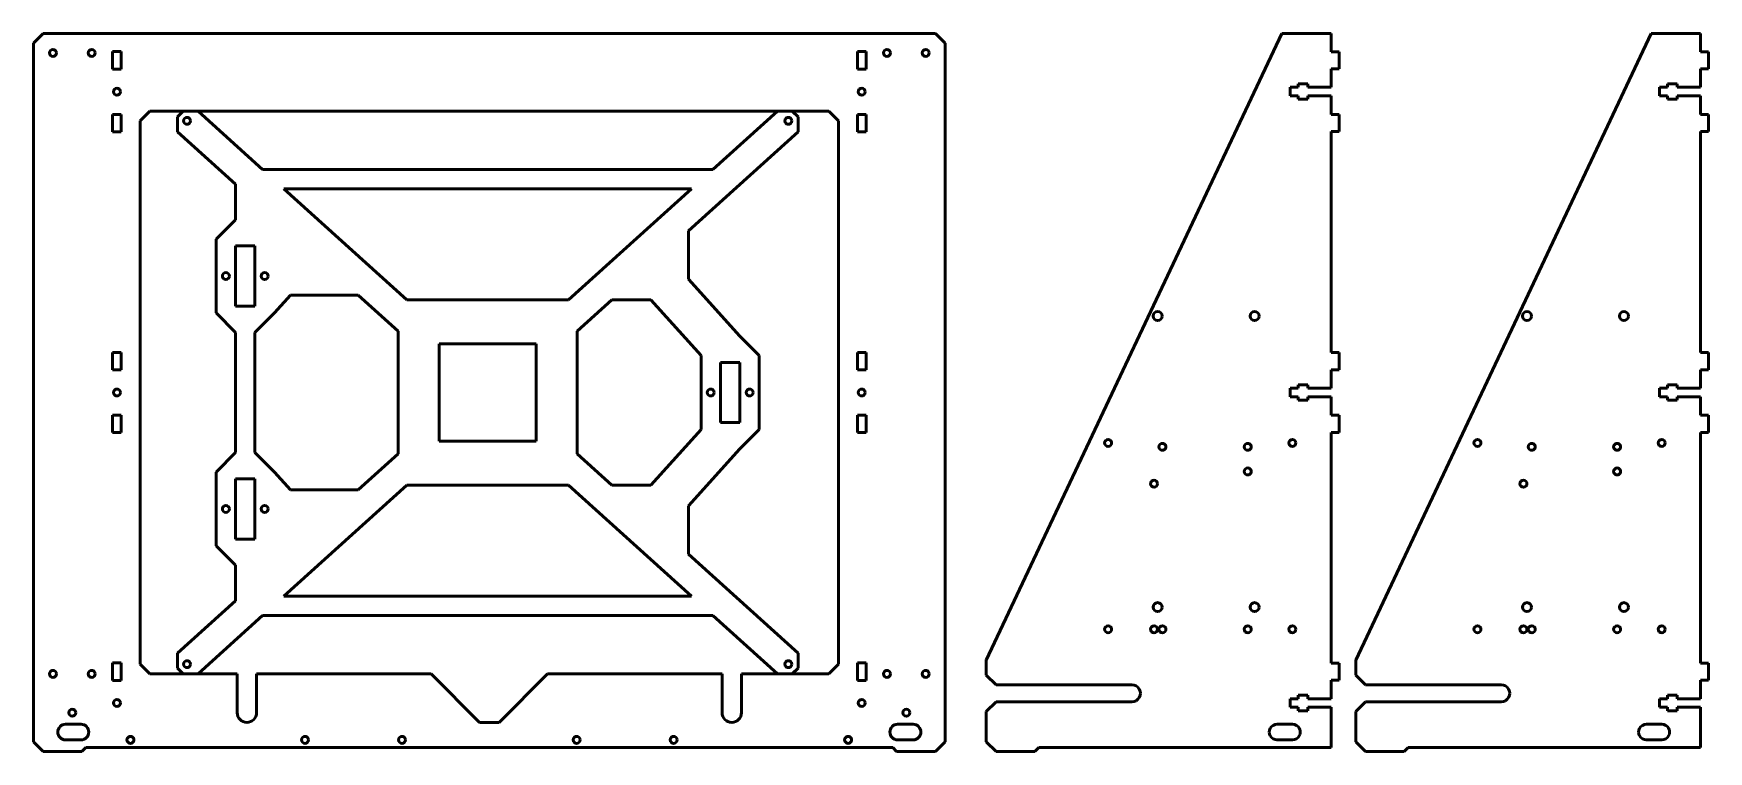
# Model space of a CAD drawing. Header units: millimetres. Extents: x 59 to 923, y 287 to 657.
import ezdxf

# ---------------------------------------------------------------- set-up
doc = ezdxf.new("R2010")
doc.units = ezdxf.units.MM
doc.layers.add('Visible (ANSI)', color=7, linetype='Continuous', lineweight=50)

msp = doc.modelspace()

# ---------------------------------------------------------------- linework, layer by layer
at = {"layer": 'Visible (ANSI)'}
for p, q in [((59.38, 651.73), (64.38, 656.73)), ((524.38, 656.73), (64.38, 656.73)), ((524.38, 656.73), (529.38, 651.73)), ((703.02, 656.73), (550.62, 333.73)), ((728.42, 656.73), (703.02, 656.73)), ((728.42, 647.37), (728.42, 656.73)), ((893.44, 656.73), (741.04, 333.73)), ((918.84, 656.73), (893.44, 656.73)), ((918.84, 647.37), (918.84, 656.73)), ((59.38, 651.73), (59.38, 291.73)), ((529.38, 291.73), (529.38, 651.73)), ((100.13, 638.38), (100.13, 647.38)), ((100.13, 647.38), (104.63, 647.38)), ((104.63, 647.38), (104.63, 638.38)), ((484.13, 638.38), (484.13, 647.38)), ((484.13, 647.38), (488.63, 647.38)), ((488.63, 647.38), (488.63, 638.38)), ((732.52, 647.37), (728.42, 647.37)), ((732.52, 638.57), (732.52, 647.37)), ((922.94, 647.37), (918.84, 647.37)), ((922.94, 638.57), (922.94, 647.37)), ((104.63, 638.38), (100.13, 638.38)), ((488.63, 638.38), (484.13, 638.38)), ((711.32, 629.02), (711.32, 630.82)), ((711.32, 630.82), (716.42, 630.82)), ((716.42, 630.82), (716.42, 629.02)), ((728.42, 629.02), (728.42, 638.57)), ((728.42, 638.57), (732.52, 638.57)), ((901.74, 629.02), (901.74, 630.82)), ((901.74, 630.82), (906.84, 630.82)), ((906.84, 630.82), (906.84, 629.02)), ((918.84, 629.02), (918.84, 638.57)), ((918.84, 638.57), (922.94, 638.57)), ((707.32, 624.62), (707.32, 629.02)), ((707.32, 629.02), (711.32, 629.02)), ((711.32, 624.62), (707.32, 624.62)), ((711.32, 622.82), (711.32, 624.62)), ((716.42, 622.82), (711.32, 622.82)), ((716.42, 629.02), (728.42, 629.02)), ((728.42, 624.62), (716.42, 624.62)), ((716.42, 624.62), (716.42, 622.82)), ((728.42, 615.07), (728.42, 624.62)), ((897.74, 624.62), (897.74, 629.02)), ((897.74, 629.02), (901.74, 629.02)), ((901.74, 624.62), (897.74, 624.62)), ((901.74, 622.82), (901.74, 624.62)), ((906.84, 622.82), (901.74, 622.82)), ((906.84, 629.02), (918.84, 629.02)), ((918.84, 624.62), (906.84, 624.62)), ((906.84, 624.62), (906.84, 622.82)), ((918.84, 615.07), (918.84, 624.62)), ((100.13, 606.08), (100.13, 615.08)), ((100.13, 615.08), (104.63, 615.08)), ((104.63, 615.08), (104.63, 606.08)), ((119.38, 616.73), (114.38, 611.73)), ((119.38, 616.73), (469.38, 616.73)), ((133.55, 613.73), (136.55, 616.73)), ((133.55, 613.73), (133.55, 606.14)), ((144.2, 616.73), (136.55, 616.73)), ((177.42, 586.73), (144.2, 616.73)), ((409.68, 586.73), (442.9, 616.73)), ((442.9, 616.73), (450.55, 616.73)), ((450.55, 616.73), (453.55, 613.73)), ((453.55, 613.73), (453.55, 606.14)), ((474.38, 611.73), (469.38, 616.73)), ((484.13, 606.08), (484.13, 615.08)), ((484.13, 615.08), (488.63, 615.08)), ((488.63, 615.08), (488.63, 606.08)), ((732.52, 615.07), (728.42, 615.07)), ((732.52, 606.27), (732.52, 615.07)), ((922.94, 615.07), (918.84, 615.07)), ((922.94, 606.27), (922.94, 615.07)), ((104.63, 606.08), (100.13, 606.08)), ((114.38, 331.73), (114.38, 611.73)), ((133.55, 606.14), (163.55, 579.04)), ((453.55, 606.14), (397.03, 555.09)), ((474.38, 611.73), (474.38, 331.73)), ((488.63, 606.08), (484.13, 606.08)), ((728.42, 492.28), (728.42, 606.27)), ((728.42, 606.27), (732.52, 606.27)), ((918.84, 492.28), (918.84, 606.27)), ((918.84, 606.27), (922.94, 606.27)), ((163.55, 579.04), (163.55, 560.73)), ((409.68, 586.73), (177.42, 586.73)), ((188.49, 576.73), (398.61, 576.73)), ((251.87, 519.48), (188.49, 576.73)), ((335.23, 519.48), (398.61, 576.73)), ((153.55, 550.73), (163.55, 560.73)), ((397.03, 530.09), (397.03, 555.09)), ((153.55, 550.73), (153.55, 512.73)), ((163.55, 516.23), (163.55, 547.23)), ((163.55, 547.23), (173.55, 547.23)), ((173.55, 547.23), (173.55, 516.23)), ((423.55, 500.73), (397.03, 530.09)), ((183.55, 512.73), (191.83, 521.89)), ((191.83, 521.89), (226.83, 521.89)), ((226.83, 521.89), (247.36, 503.34)), ((335.23, 519.48), (251.87, 519.48)), ((357.59, 519.47), (339.74, 503.34)), ((357.59, 519.47), (377.59, 519.47)), ((377.59, 519.47), (403.55, 490.73)), ((163.55, 502.73), (153.55, 512.73)), ((173.55, 516.23), (163.55, 516.23)), ((183.55, 512.73), (173.55, 502.73)), ((163.55, 502.73), (163.55, 440.73)), ((173.55, 440.73), (173.55, 502.73)), ((247.36, 503.34), (247.36, 440.12)), ((339.74, 440.12), (339.74, 503.34)), ((100.13, 483.38), (100.13, 492.38)), ((100.13, 492.38), (104.63, 492.38)), ((104.63, 492.38), (104.63, 483.38)), ((268.55, 446.73), (268.55, 496.73)), ((268.55, 496.73), (318.55, 496.73)), ((318.55, 496.73), (318.55, 446.73)), ((423.55, 500.73), (433.55, 490.73)), ((484.13, 483.38), (484.13, 492.38)), ((484.13, 492.38), (488.63, 492.38)), ((488.63, 492.38), (488.63, 483.38)), ((732.52, 492.28), (728.42, 492.28)), ((732.52, 483.48), (732.52, 492.28)), ((922.94, 492.28), (918.84, 492.28)), ((922.94, 483.48), (922.94, 492.28)), ((403.55, 490.73), (403.55, 452.73)), ((413.55, 456.23), (413.55, 487.23)), ((413.55, 487.23), (423.55, 487.23)), ((423.55, 487.23), (423.55, 456.23)), ((433.55, 452.73), (433.55, 490.73)), ((104.63, 483.38), (100.13, 483.38)), ((488.63, 483.38), (484.13, 483.38)), ((711.32, 473.93), (711.32, 475.73)), ((711.32, 475.73), (716.42, 475.73)), ((716.42, 475.73), (716.42, 473.93)), ((728.42, 473.93), (728.42, 483.48)), ((728.42, 483.48), (732.52, 483.48)), ((901.74, 473.93), (901.74, 475.73)), ((901.74, 475.73), (906.84, 475.73)), ((906.84, 475.73), (906.84, 473.93)), ((918.84, 473.93), (918.84, 483.48)), ((918.84, 483.48), (922.94, 483.48)), ((707.32, 469.53), (707.32, 473.93)), ((707.32, 473.93), (711.32, 473.93)), ((711.32, 469.53), (707.32, 469.53)), ((711.32, 467.73), (711.32, 469.53)), ((716.42, 467.73), (711.32, 467.73)), ((716.42, 473.93), (728.42, 473.93)), ((728.42, 469.53), (716.42, 469.53)), ((716.42, 469.53), (716.42, 467.73)), ((728.42, 459.98), (728.42, 469.53)), ((897.74, 469.53), (897.74, 473.93)), ((897.74, 473.93), (901.74, 473.93)), ((901.74, 469.53), (897.74, 469.53)), ((901.74, 467.73), (901.74, 469.53)), ((906.84, 467.73), (901.74, 467.73)), ((906.84, 473.93), (918.84, 473.93)), ((918.84, 469.53), (906.84, 469.53)), ((906.84, 469.53), (906.84, 467.73)), ((918.84, 459.98), (918.84, 469.53)), ((100.13, 451.08), (100.13, 460.08)), ((100.13, 460.08), (104.63, 460.08)), ((104.63, 460.08), (104.63, 451.08)), ((484.13, 451.08), (484.13, 460.08)), ((484.13, 460.08), (488.63, 460.08)), ((488.63, 460.08), (488.63, 451.08)), ((732.52, 459.98), (728.42, 459.98)), ((732.52, 451.18), (732.52, 459.98)), ((922.94, 459.98), (918.84, 459.98)), ((922.94, 451.18), (922.94, 459.98)), ((104.63, 451.08), (100.13, 451.08)), ((377.59, 423.99), (403.55, 452.73)), ((423.55, 456.23), (413.55, 456.23)), ((433.55, 452.73), (423.55, 442.73)), ((488.63, 451.08), (484.13, 451.08)), ((728.42, 332.28), (728.42, 451.18)), ((728.42, 451.18), (732.52, 451.18)), ((918.84, 332.28), (918.84, 451.18)), ((918.84, 451.18), (922.94, 451.18)), ((153.55, 430.73), (163.55, 440.73)), ((173.55, 440.73), (183.55, 430.73)), ((318.55, 446.73), (268.55, 446.73)), ((423.55, 442.73), (397.03, 413.37)), ((226.83, 421.57), (247.36, 440.12)), ((357.59, 423.99), (339.74, 440.12)), ((153.55, 430.73), (153.55, 392.73)), ((163.55, 396.23), (163.55, 427.23)), ((163.55, 427.23), (173.55, 427.23)), ((173.55, 427.23), (173.55, 396.23)), ((183.55, 430.73), (191.83, 421.57)), ((251.87, 423.98), (188.49, 366.73)), ((335.23, 423.98), (251.87, 423.98)), ((335.23, 423.98), (398.61, 366.73)), ((357.59, 423.99), (377.59, 423.99)), ((191.83, 421.57), (226.83, 421.57)), ((397.03, 413.37), (397.03, 388.37)), ((163.55, 382.73), (153.55, 392.73)), ((173.55, 396.23), (163.55, 396.23)), ((163.55, 364.42), (163.55, 382.73)), ((453.55, 337.32), (397.03, 388.37)), ((133.55, 337.32), (163.55, 364.42)), ((188.49, 366.73), (398.61, 366.73)), ((177.42, 356.73), (144.2, 326.73)), ((177.42, 356.73), (409.68, 356.73)), ((409.68, 356.73), (442.9, 326.73)), ((133.55, 329.73), (133.55, 337.32)), ((453.55, 329.73), (453.55, 337.32)), ((100.13, 323.38), (100.13, 332.38)), ((100.13, 332.38), (104.63, 332.38)), ((104.63, 332.38), (104.63, 323.38)), ((114.38, 331.73), (119.38, 326.73)), ((136.55, 326.73), (133.55, 329.73)), ((453.55, 329.73), (450.55, 326.73)), ((469.38, 326.73), (474.38, 331.73)), ((484.13, 323.38), (484.13, 332.38)), ((484.13, 332.38), (488.63, 332.38)), ((488.63, 332.38), (488.63, 323.38)), ((550.62, 333.73), (550.62, 326.13)), ((732.52, 332.28), (728.42, 332.28)), ((732.52, 323.48), (732.52, 332.28)), ((741.04, 333.73), (741.04, 326.13)), ((922.94, 332.28), (918.84, 332.28)), ((922.94, 323.48), (922.94, 332.28)), ((104.63, 323.38), (100.13, 323.38)), ((164.38, 326.73), (119.38, 326.73)), ((144.2, 326.73), (136.55, 326.73)), ((164.38, 306.73), (164.38, 326.73)), ((264.38, 326.73), (174.38, 326.73)), ((174.38, 326.73), (174.38, 306.73)), ((289.38, 301.73), (264.38, 326.73)), ((324.38, 326.73), (299.38, 301.73)), ((414.38, 326.73), (324.38, 326.73)), ((414.38, 306.73), (414.38, 326.73)), ((469.38, 326.73), (424.38, 326.73)), ((424.38, 326.73), (424.38, 306.73)), ((442.9, 326.73), (450.55, 326.73)), ((488.63, 323.38), (484.13, 323.38)), ((550.62, 326.13), (555.62, 321.13)), ((555.62, 321.13), (625.62, 321.13)), ((625.62, 321.13), (626.76, 320.98)), ((626.76, 320.98), (627.82, 320.54)), ((627.82, 320.54), (628.73, 319.84)), ((628.73, 319.84), (629.43, 318.93)), ((728.42, 313.93), (728.42, 323.48)), ((728.42, 323.48), (732.52, 323.48)), ((741.04, 326.13), (746.04, 321.13)), ((746.04, 321.13), (816.04, 321.13)), ((816.04, 321.13), (817.18, 320.98)), ((817.18, 320.98), (818.24, 320.54)), ((818.24, 320.54), (819.15, 319.84)), ((819.15, 319.84), (819.85, 318.93)), ((918.84, 313.93), (918.84, 323.48)), ((918.84, 323.48), (922.94, 323.48)), ((555.62, 312.33), (550.62, 307.33)), ((625.62, 312.33), (555.62, 312.33)), ((626.76, 312.48), (625.62, 312.33)), ((627.82, 312.92), (626.76, 312.48)), ((628.73, 313.62), (627.82, 312.92)), ((629.43, 314.53), (628.73, 313.62)), ((629.43, 318.93), (629.87, 317.87)), ((629.87, 315.59), (629.43, 314.53)), ((629.87, 317.87), (630.02, 316.73)), ((630.02, 316.73), (629.87, 315.59)), ((707.32, 309.53), (707.32, 313.93)), ((707.32, 313.93), (711.32, 313.93)), ((711.32, 313.93), (711.32, 315.73)), ((711.32, 315.73), (716.42, 315.73)), ((716.42, 315.73), (716.42, 313.93)), ((716.42, 313.93), (728.42, 313.93)), ((746.04, 312.33), (741.04, 307.33)), ((816.04, 312.33), (746.04, 312.33)), ((817.18, 312.48), (816.04, 312.33)), ((818.24, 312.92), (817.18, 312.48)), ((819.15, 313.62), (818.24, 312.92)), ((819.85, 314.53), (819.15, 313.62)), ((819.85, 318.93), (820.29, 317.87)), ((820.29, 315.59), (819.85, 314.53)), ((820.29, 317.87), (820.44, 316.73)), ((820.44, 316.73), (820.29, 315.59)), ((897.74, 309.53), (897.74, 313.93)), ((897.74, 313.93), (901.74, 313.93)), ((901.74, 313.93), (901.74, 315.73)), ((901.74, 315.73), (906.84, 315.73)), ((906.84, 315.73), (906.84, 313.93)), ((906.84, 313.93), (918.84, 313.93)), ((550.62, 307.33), (550.62, 291.73)), ((711.32, 309.53), (707.32, 309.53)), ((711.32, 307.73), (711.32, 309.53)), ((716.42, 307.73), (711.32, 307.73)), ((728.42, 309.53), (716.42, 309.53)), ((716.42, 309.53), (716.42, 307.73)), ((728.42, 288.73), (728.42, 309.53)), ((741.04, 307.33), (741.04, 291.73)), ((901.74, 309.53), (897.74, 309.53)), ((901.74, 307.73), (901.74, 309.53)), ((906.84, 307.73), (901.74, 307.73)), ((918.84, 309.53), (906.84, 309.53)), ((906.84, 309.53), (906.84, 307.73)), ((918.84, 288.73), (918.84, 309.53)), ((75.88, 300.73), (83.88, 300.73)), ((299.38, 301.73), (289.38, 301.73)), ((504.88, 300.73), (512.88, 300.73)), ((696.49, 296.73), (696.62, 297.77)), ((696.62, 295.7), (696.49, 296.73)), ((696.62, 297.77), (697.02, 298.73)), ((697.02, 294.73), (696.62, 295.7)), ((697.02, 298.73), (697.66, 299.56)), ((697.66, 293.9), (697.02, 294.73)), ((697.66, 299.56), (698.49, 300.2)), ((698.49, 293.27), (697.66, 293.9)), ((698.49, 300.2), (699.45, 300.6)), ((699.45, 300.6), (700.49, 300.73)), ((700.49, 300.73), (708.48, 300.73)), ((708.48, 300.73), (709.52, 300.6)), ((709.52, 300.6), (710.48, 300.2)), ((710.48, 300.2), (711.31, 299.56)), ((711.31, 293.9), (710.48, 293.27)), ((711.31, 299.56), (711.95, 298.73)), ((711.95, 294.73), (711.31, 293.9)), ((711.95, 298.73), (712.35, 297.77)), ((712.35, 295.7), (711.95, 294.73)), ((712.35, 297.77), (712.48, 296.73)), ((712.48, 296.73), (712.35, 295.7)), ((886.91, 296.73), (887.04, 297.77)), ((887.04, 295.7), (886.91, 296.73)), ((887.04, 297.77), (887.44, 298.73)), ((887.44, 294.73), (887.04, 295.7)), ((887.44, 298.73), (888.08, 299.56)), ((888.08, 293.9), (887.44, 294.73)), ((888.08, 299.56), (888.91, 300.2)), ((888.91, 293.27), (888.08, 293.9)), ((888.91, 300.2), (889.87, 300.6)), ((889.87, 300.6), (890.91, 300.73)), ((890.91, 300.73), (898.9, 300.73)), ((898.9, 300.73), (899.94, 300.6)), ((899.94, 300.6), (900.9, 300.2)), ((900.9, 300.2), (901.73, 299.56)), ((901.73, 293.9), (900.9, 293.27)), ((901.73, 299.56), (902.37, 298.73)), ((902.37, 294.73), (901.73, 293.9)), ((902.37, 298.73), (902.77, 297.77)), ((902.77, 295.7), (902.37, 294.73)), ((902.77, 297.77), (902.9, 296.73)), ((902.9, 296.73), (902.77, 295.7)), ((64.38, 286.73), (59.38, 291.73)), ((64.38, 286.73), (84.38, 286.73)), ((83.88, 292.73), (75.88, 292.73)), ((84.38, 286.73), (86.38, 288.73)), ((86.38, 288.73), (502.38, 288.73)), ((502.38, 288.73), (504.38, 286.73)), ((504.38, 286.73), (524.38, 286.73)), ((512.88, 292.73), (504.88, 292.73)), ((529.38, 291.73), (524.38, 286.73)), ((550.62, 291.73), (555.62, 286.73)), ((555.62, 286.73), (575.62, 286.73)), ((575.62, 286.73), (577.62, 288.73)), ((577.62, 288.73), (728.42, 288.73)), ((699.45, 292.87), (698.49, 293.27)), ((700.42, 292.73), (699.45, 292.87)), ((708.48, 292.73), (700.42, 292.73)), ((709.52, 292.87), (708.48, 292.73)), ((710.48, 293.27), (709.52, 292.87)), ((741.04, 291.73), (746.04, 286.73)), ((746.04, 286.73), (766.04, 286.73)), ((766.04, 286.73), (768.04, 288.73)), ((768.04, 288.73), (918.84, 288.73)), ((889.87, 292.87), (888.91, 293.27)), ((890.84, 292.73), (889.87, 292.87)), ((898.9, 292.73), (890.84, 292.73)), ((899.94, 292.87), (898.9, 292.73)), ((900.9, 293.27), (899.94, 292.87))]:
    msp.add_line(p, q, dxfattribs=at)
for centre, radius in [((69.38, 646.73), 1.8), ((89.38, 646.73), 1.8), ((499.38, 646.73), 1.8), ((519.38, 646.73), 1.8), ((102.38, 626.73), 1.8), ((486.38, 626.73), 1.8), ((138.55, 611.73), 1.8), ((448.55, 611.73), 1.8), ((158.55, 531.73), 1.8), ((178.55, 531.73), 1.8), ((638.92, 511.13), 2.3), ((688.92, 511.13), 2.3), ((829.34, 511.13), 2.3), ((879.34, 511.13), 2.3), ((102.38, 471.73), 1.8), ((408.55, 471.73), 1.8), ((428.55, 471.73), 1.8), ((486.38, 471.73), 1.8), ((613.42, 445.73), 1.8), ((641.42, 443.73), 1.8), ((685.42, 443.73), 1.8), ((708.42, 445.73), 1.8), ((803.84, 445.73), 1.8), ((831.84, 443.73), 1.8), ((875.84, 443.73), 1.8), ((898.84, 445.73), 1.8), ((685.42, 431.03), 1.8), ((875.84, 431.03), 1.8), ((637.12, 424.73), 1.8), ((827.54, 424.73), 1.8), ((158.55, 411.73), 1.8), ((178.55, 411.73), 1.8), ((638.92, 361.13), 2.3), ((688.92, 361.13), 2.3), ((829.34, 361.13), 2.3), ((879.34, 361.13), 2.3), ((613.42, 349.73), 1.8), ((637.12, 349.73), 1.8), ((641.42, 349.73), 1.8), ((685.42, 349.73), 1.8), ((708.42, 349.73), 1.8), ((803.84, 349.73), 1.8), ((827.54, 349.73), 1.8), ((831.84, 349.73), 1.8), ((875.84, 349.73), 1.8), ((898.84, 349.73), 1.8), ((69.38, 326.73), 1.8), ((89.38, 326.73), 1.8), ((138.55, 331.73), 1.8), ((448.55, 331.73), 1.8), ((499.38, 326.73), 1.8), ((519.38, 326.73), 1.8), ((102.38, 311.73), 1.8), ((486.38, 311.73), 1.8), ((79.38, 306.73), 1.8), ((509.38, 306.73), 1.8), ((109.38, 292.73), 1.8), ((199.38, 292.73), 1.8), ((249.38, 292.73), 1.8), ((339.38, 292.73), 1.8), ((389.38, 292.73), 1.8), ((479.38, 292.73), 1.8)]:
    msp.add_circle(centre, radius, dxfattribs=at)
for centre, radius, start, end in [((169.38, 306.73), 5, 180, 0), ((419.38, 306.73), 5, 180, 0), ((75.88, 296.73), 4, 90, 270), ((83.88, 296.73), 4, 270, 90), ((504.88, 296.73), 4, 90, 270), ((512.88, 296.73), 4, 270, 90)]:
    msp.add_arc(centre, radius, start, end, dxfattribs=at)

doc.saveas('drawing.dxf')
